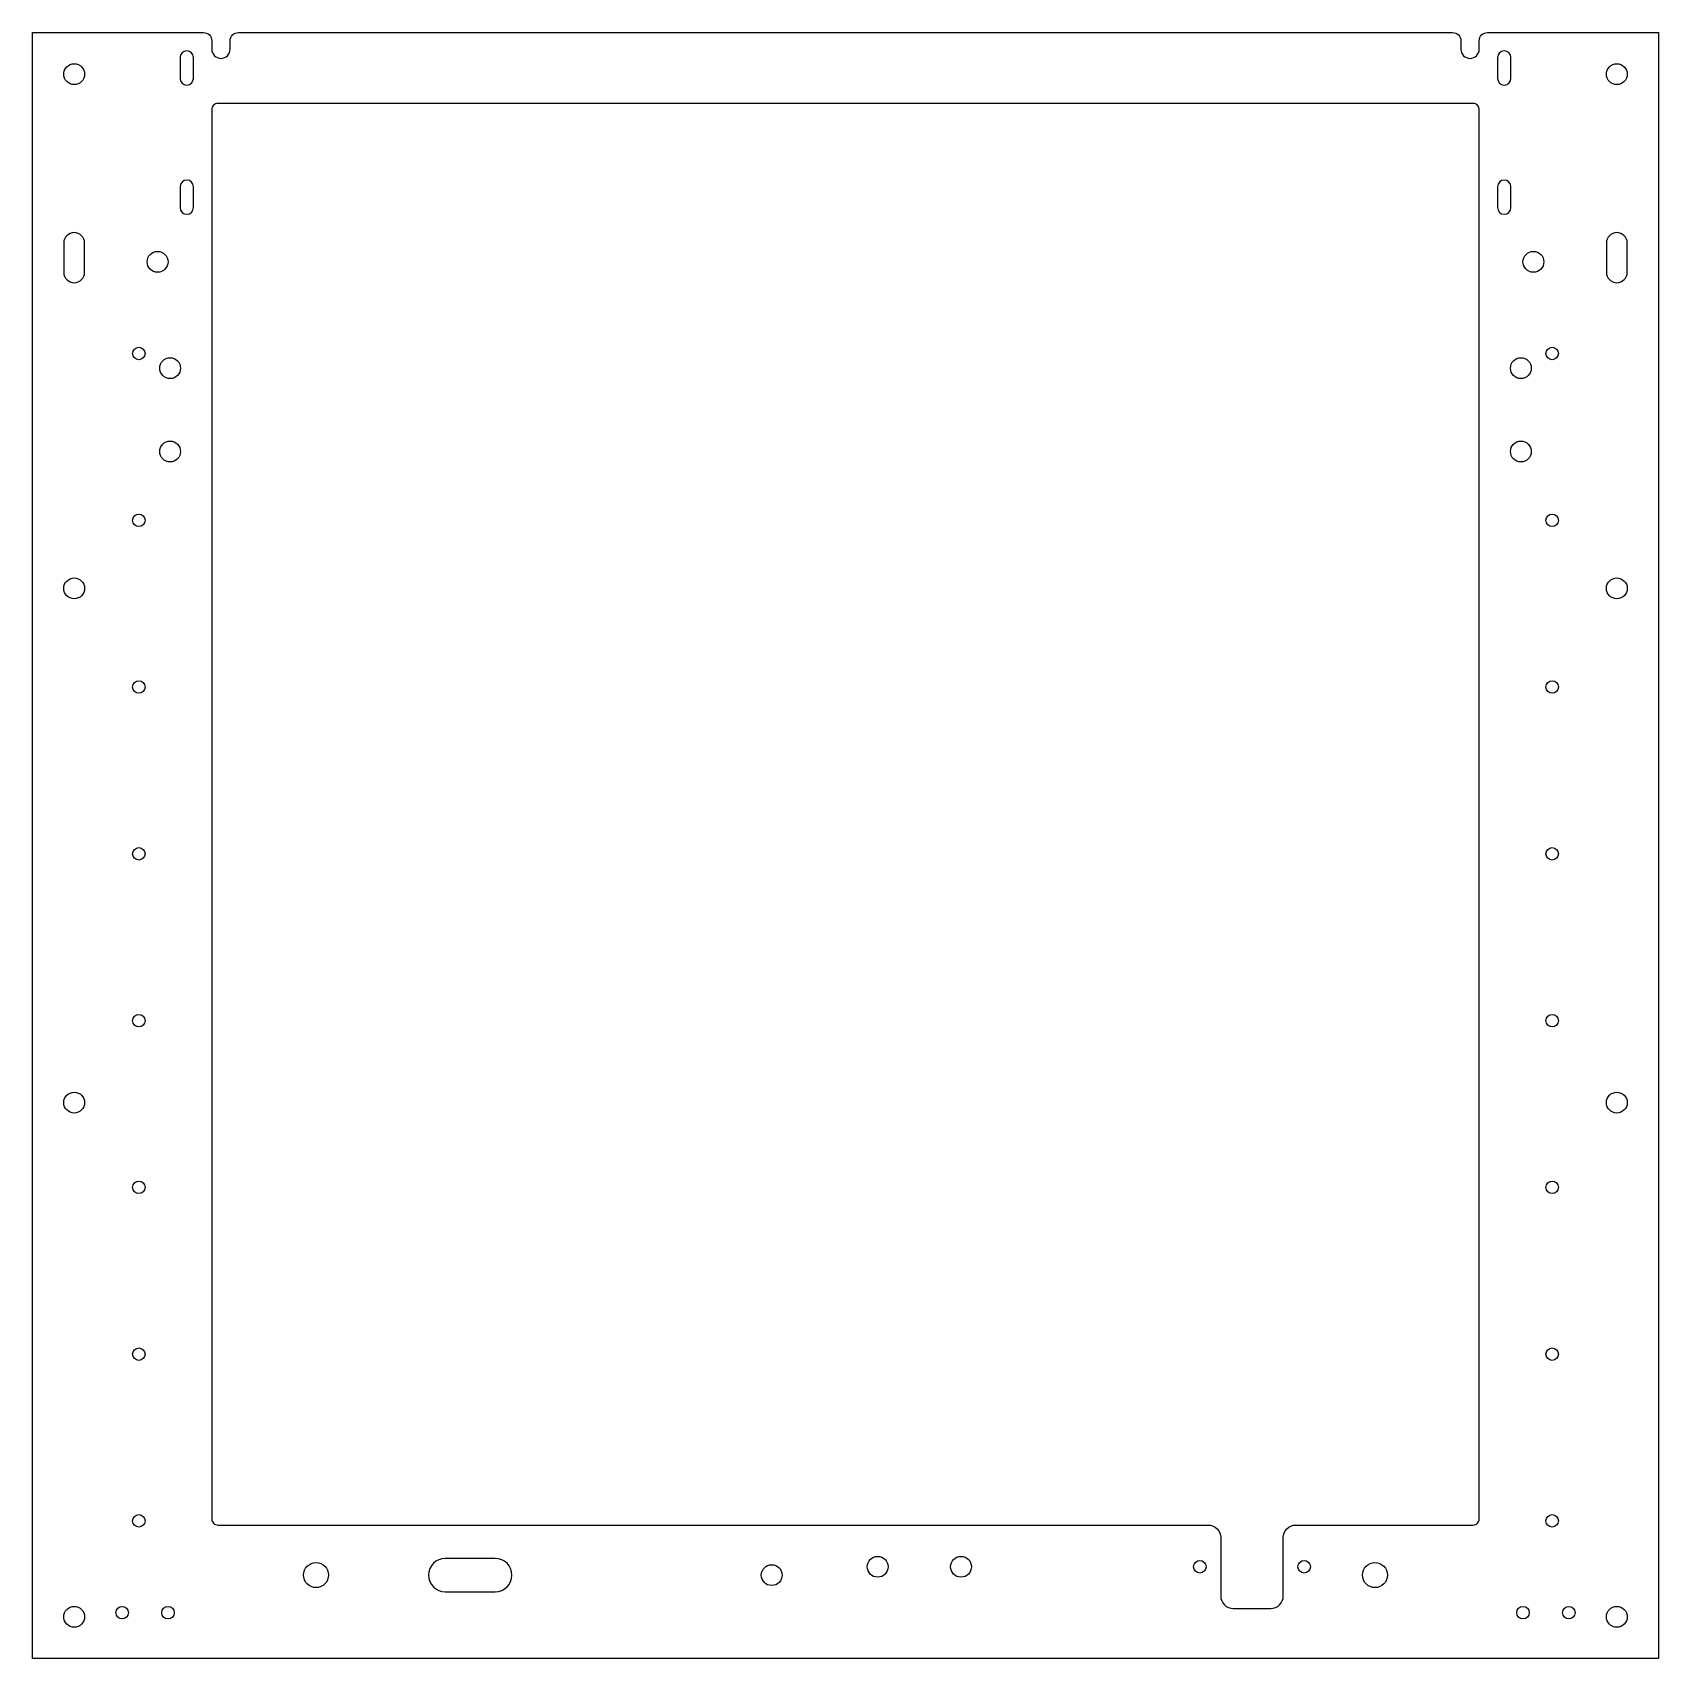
# Model space of a CAD drawing. Header units: millimetres. Extents: x 0 to 390, y -390 to 0.
import ezdxf

# ---------------------------------------------------------------- set-up
doc = ezdxf.new("R2010")
doc.units = ezdxf.units.MM
doc.layers.get('0').update_dxf_attribs({"linetype": 'CONTINUOUS'})

msp = doc.modelspace()

# ---------------------------------------------------------------- linework, layer by layer
for points in [[(390, -390), (0, -390), (0, 0), (41, 0, -0.414214), (43, -2), (43, -4, 1), (47.4, -4), (47.4, -2, -0.414214), (49.4, 0), (340.6, 0, -0.414214), (342.6, -2), (342.6, -4, 1), (347, -4), (347, -2, -0.414214), (349, 0), (390, 0)], [(35.4, -6), (35.4, -11, 1), (38.6, -11), (38.6, -6, 1)], [(351.4, -6), (351.4, -11, 1), (354.6, -11), (354.6, -6, 1)], [(300, -361, -0.414214), (303, -358), (345.5, -358, 0.414214), (347, -356.5), (347, -18.5, 0.414214), (345.5, -17), (44.5, -17, 0.414214), (43, -18.5), (43, -356.5, 0.414214), (44.5, -358), (282, -358, -0.414214), (285, -361), (285, -375, 0.414214), (288, -378), (297, -378, 0.414214), (300, -375)], [(35.4, -37), (35.4, -42, 1), (38.6, -42), (38.6, -37, 1)], [(351.4, -37), (351.4, -42, 1), (354.6, -42), (354.6, -37, 1)], [(12.5, -57.5), (12.5, -50.5, 1), (7.5, -50.5), (7.5, -57.5, 1)], [(382.5, -57.5), (382.5, -50.5, 1), (377.5, -50.5), (377.5, -57.5, 1)], [(111, -366), (99, -366, 1), (99, -374), (111, -374, 1)]]:
    msp.add_lwpolyline(points, format="xyb", close=True)
for centre, radius in [((10, -10), 2.5), ((380, -10), 2.5), ((30, -55), 2.5), ((360, -55), 2.5), ((25.5, -77), 1.5), ((33, -80.5), 2.5), ((357, -80.5), 2.5), ((364.5, -77), 1.5), ((33, -100.5), 2.5), ((357, -100.5), 2.5), ((25.5, -117), 1.5), ((364.5, -117), 1.5), ((10, -133.33), 2.5), ((380, -133.33), 2.5), ((25.5, -157), 1.5), ((364.5, -157), 1.5), ((25.5, -197), 1.5), ((364.5, -197), 1.5), ((25.5, -237), 1.5), ((364.5, -237), 1.5), ((10, -256.67), 2.5), ((380, -256.67), 2.5), ((25.5, -277), 1.5), ((364.5, -277), 1.5), ((25.5, -317), 1.5), ((364.5, -317), 1.5), ((25.5, -357), 1.5), ((364.5, -357), 1.5), ((202.71, -368), 2.5), ((222.71, -368), 2.5), ((280, -368), 1.5), ((305, -368), 1.5), ((68, -370), 3), ((177.3, -370), 2.5), ((322, -370), 3), ((10, -380), 2.5), ((21.5, -379), 1.5), ((32.5, -379), 1.5), ((357.5, -379), 1.5), ((368.5, -379), 1.5), ((380, -380), 2.5)]:
    msp.add_circle(centre, radius)

doc.saveas('drawing.dxf')
